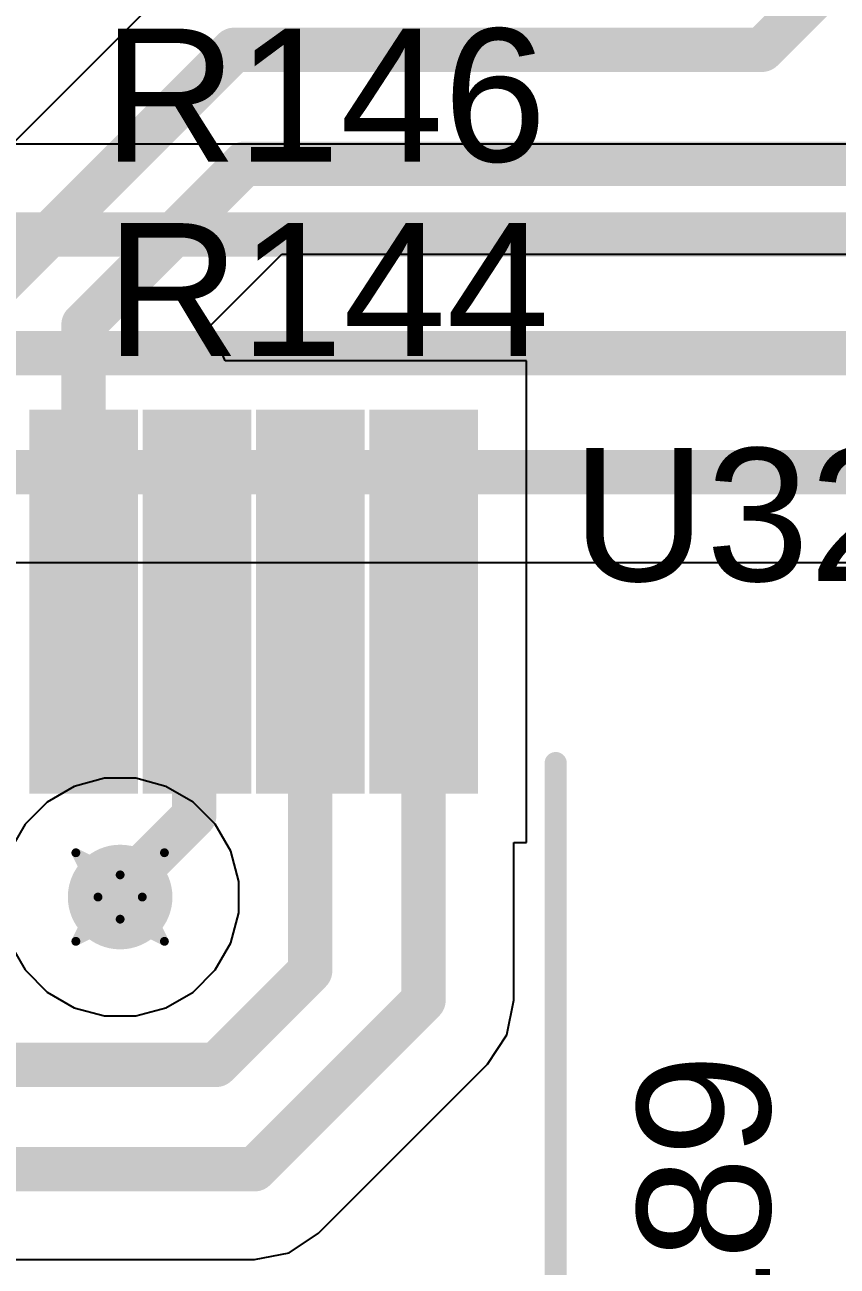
# Model space of a CAD drawing. Header units: inches. Extents: x -36 to 349, y -11 to 240.
# Drawn here: x 34.84 to 39.49, y 84.97 to 92.09 of the extents above; entities that cross this region are included whole.
import ezdxf

# ---------------------------------------------------------------- set-up
doc = ezdxf.new("R2010")
doc.units = ezdxf.units.IN
for name, color, linetype in [('Bottom Layer', 5, 'Continuous'), ('Drill Drawing', 1, 'Continuous'), ('Layer 1', 16, 'Continuous'), ('Layer 2', 76, 'Continuous'), ('Top Layer', 1, 'Continuous'), ('Top Overlay', 2, 'Continuous'), ('Top Paste', 8, 'Continuous'), ('Top Solder', 216, 'Continuous'), ('Via Holes', 16, 'Continuous')]:
    doc.layers.add(name, color=color, linetype=linetype)
doc.styles.add('Arial', font='', dxfattribs={"height": 0.2})
doc.styles.get('Arial').set_extended_font_data('Arial')

# ---------------------------------------------------------------- blocks, each defined once
blk = doc.blocks.new('SSOP_20_208____150')
at = {"layer": 'Top Layer'}
for points in [[(2.49102626, -0.7650048199999999), (4.49102734, -0.7650048199999999), (4.49102734, -1.18500398), (2.49102626, -1.18500398)], [(2.49102626, -1.41499082), (4.49102734, -1.41499082), (4.49102734, -1.83498998), (2.49102626, -1.83498998)], [(2.49102626, -2.06497682), (4.49102734, -2.06497682), (4.49102734, -2.48497598), (2.49102626, -2.48497598)], [(2.49102626, -2.71501362), (4.49102734, -2.71501362), (4.49102734, -3.13501278), (2.49102626, -3.13501278)]]:
    blk.add_hatch(color=1, dxfattribs=at).paths.add_polyline_path(points)
at = {"layer": 'Top Paste'}
for points in [[(2.49102626, -0.7650048199999999), (4.49102734, -0.7650048199999999), (4.49102734, -1.18500398), (2.49102626, -1.18500398)], [(2.49102626, -1.41499082), (4.49102734, -1.41499082), (4.49102734, -1.83498998), (2.49102626, -1.83498998)], [(2.49102626, -2.06497682), (4.49102734, -2.06497682), (4.49102734, -2.48497598), (2.49102626, -2.48497598)], [(2.49102626, -2.71501362), (4.49102734, -2.71501362), (4.49102734, -3.13501278), (2.49102626, -3.13501278)]]:
    blk.add_hatch(color=8, dxfattribs=at).paths.add_polyline_path(points)
at = {"layer": 'Top Solder'}
for points in [[(2.38942626, -0.66340482), (4.59262734, -0.66340482), (4.59262734, -1.28660398), (2.38942626, -1.28660398)], [(2.38942626, -1.31339082), (4.59262734, -1.31339082), (4.59262734, -1.93658998), (2.38942626, -1.93658998)], [(2.38942626, -1.96337682), (4.59262734, -1.96337682), (4.59262734, -2.58657598), (2.38942626, -2.58657598)], [(2.38942626, -2.61341362), (4.59262734, -2.61341362), (4.59262734, -3.23661278), (2.38942626, -3.23661278)]]:
    blk.add_hatch(color=216, dxfattribs=at).paths.add_polyline_path(points)
at = {"layer": 'Top Overlay'}
blk.add_lwpolyline([(-2.54, -3.682999999999999, 0.127, 0.127, 0), (2.5654, -3.682999999999999, 0.127, 0.127, 0)], format="xyseb", dxfattribs=at)
blk.add_lwpolyline([(2.53365, -3.682999999999999, 0.0635, 0.0635, 1), (2.59715, -3.682999999999999, 0.0635, 0.0635, 1)], format="xyseb", close=True, dxfattribs=at)

msp = doc.modelspace()

# ---------------------------------------------------------------- hatches: boundary and pattern name
at = {"layer": 'Bottom Layer'}
h = msp.add_hatch(color=5, dxfattribs=at)
edge = h.paths.add_edge_path()
edge.add_arc((35.3824032, 87.09043795999999), 0.2999994, 0, 360)
at = {"layer": 'Layer 1'}
h = msp.add_hatch(color=16, dxfattribs=at)
edge = h.paths.add_edge_path()
edge.add_arc((35.3824032, 87.09043795999999), 0.2999994, 0, 360)
at = {"layer": 'Layer 2'}
h = msp.add_hatch(color=76, dxfattribs=at)
edge = h.paths.add_edge_path()
edge.add_arc((35.3824032, 87.09043795999999), 0.2999994, 0, 360)
at = {"layer": 'Top Layer'}
h = msp.add_hatch(color=1, dxfattribs=at)
edge = h.paths.add_edge_path()
edge.add_arc((35.3824032, 87.09043795999999), 0.2999994, 0, 360)
at = {"layer": 'Via Holes'}
h = msp.add_hatch(color=7, dxfattribs=at)
edge = h.paths.add_edge_path()
edge.add_arc((35.3824032, 87.09043795999999), 0.1499997, 0, 360)

# ---------------------------------------------------------------- linework, layer by layer
at = {"layer": 'Bottom Layer'}
for p, q in [((59.16252074, 91.40715018), (27.28404246, 91.40715018)), ((28.22372308, 89.00924794), (41.46456528, 89.00924794))]:
    msp.add_line(p, q, dxfattribs=at)
for points in [[(27.28402976, 90.88919846, 0.254, 0.254, 0), (59.16252074, 90.88919846, 0.254, 0.254, 0)], [(27.58939364, 90.20819906, 0.254, 0.254, 0), (50.2616343, 90.20819906, 0.254, 0.254, 0)], [(28.00917944, 89.52719966, 0.254, 0.254, 0), (48.38412218, 89.52719966, 0.254, 0.254, 0)]]:
    msp.add_lwpolyline(points, format="xyseb", dxfattribs=at)
at = {"layer": 'Drill Drawing'}
for points in [[(35.1284032, 87.34443796, 0.0508, 0.0508, 0), (35.3824032, 87.21743796, 0.0508, 0.0508, 0)], [(35.1284032, 87.34443796, 0.0508, 0.0508, 0), (35.2554032, 87.09043795999999, 0.0508, 0.0508, 0)], [(35.3824032, 87.21743796, 0.0508, 0.0508, 0), (35.6364032, 87.34443796, 0.0508, 0.0508, 0)], [(35.50940319999999, 87.09043795999999, 0.0508, 0.0508, 0), (35.6364032, 87.34443796, 0.0508, 0.0508, 0)], [(35.1284032, 86.83643796, 0.0508, 0.0508, 0), (35.2554032, 87.09043795999999, 0.0508, 0.0508, 0)], [(35.50940319999999, 87.09043795999999, 0.0508, 0.0508, 0), (35.6364032, 86.83643796, 0.0508, 0.0508, 0)], [(35.1284032, 86.83643796, 0.0508, 0.0508, 0), (35.3824032, 86.96343796, 0.0508, 0.0508, 0)], [(35.3824032, 86.96343796, 0.0508, 0.0508, 0), (35.6364032, 86.83643796, 0.0508, 0.0508, 0)]]:
    msp.add_lwpolyline(points, format="xyseb", dxfattribs=at)
for points in [[(35.1157032, 87.34443796, 0.0254, 0.0254, 1), (35.1411032, 87.34443796, 0.0254, 0.0254, 1)], [(35.1157032, 87.34443796, 0.0254, 0.0254, 1), (35.1411032, 87.34443796, 0.0254, 0.0254, 1)], [(35.6237032, 87.34443796, 0.0254, 0.0254, 1), (35.6491032, 87.34443796, 0.0254, 0.0254, 1)], [(35.6237032, 87.34443796, 0.0254, 0.0254, 1), (35.6491032, 87.34443796, 0.0254, 0.0254, 1)], [(35.3697032, 87.21743796, 0.0254, 0.0254, 1), (35.39510319999999, 87.21743796, 0.0254, 0.0254, 1)], [(35.3697032, 87.21743796, 0.0254, 0.0254, 1), (35.39510319999999, 87.21743796, 0.0254, 0.0254, 1)], [(35.24270319999999, 87.09043795999999, 0.0254, 0.0254, 1), (35.2681032, 87.09043795999999, 0.0254, 0.0254, 1)], [(35.24270319999999, 87.09043795999999, 0.0254, 0.0254, 1), (35.2681032, 87.09043795999999, 0.0254, 0.0254, 1)], [(35.4967032, 87.09043795999999, 0.0254, 0.0254, 1), (35.5221032, 87.09043795999999, 0.0254, 0.0254, 1)], [(35.4967032, 87.09043795999999, 0.0254, 0.0254, 1), (35.5221032, 87.09043795999999, 0.0254, 0.0254, 1)], [(35.3697032, 86.96343796, 0.0254, 0.0254, 1), (35.39510319999999, 86.96343796, 0.0254, 0.0254, 1)], [(35.3697032, 86.96343796, 0.0254, 0.0254, 1), (35.39510319999999, 86.96343796, 0.0254, 0.0254, 1)], [(35.1157032, 86.83643796, 0.0254, 0.0254, 1), (35.1411032, 86.83643796, 0.0254, 0.0254, 1)], [(35.1157032, 86.83643796, 0.0254, 0.0254, 1), (35.1411032, 86.83643796, 0.0254, 0.0254, 1)], [(35.6237032, 86.83643796, 0.0254, 0.0254, 1), (35.6491032, 86.83643796, 0.0254, 0.0254, 1)], [(35.6237032, 86.83643796, 0.0254, 0.0254, 1), (35.6491032, 86.83643796, 0.0254, 0.0254, 1)]]:
    msp.add_lwpolyline(points, format="xyseb", close=True, dxfattribs=at)
at = {"layer": 'Layer 2'}
for p, q in [((35.29274882, 87.77143736000001), (35.11954622, 87.72502902)), ((35.47205758, 87.77143736000001), (35.29274882, 87.77143736000001)), ((35.64526018, 87.72502902), (35.47205758, 87.77143736000001)), ((35.11954622, 87.72502902), (34.96425824, 87.63537464)), ((35.80054816, 87.63537464), (35.64526018, 87.72502902)), ((34.96425824, 87.63537464), (34.83746652, 87.50858292)), ((35.92733988, 87.50858292), (35.80054816, 87.63537464)), ((34.83746652, 87.50858292), (34.7641799, 87.38164388)), ((36.01699426, 87.35329494), (35.92733988, 87.50858292)), ((36.0634026, 87.18009233999999), (36.01699426, 87.35329494)), ((36.0634026, 87.00078358), (36.0634026, 87.18009233999999)), ((36.01699426, 86.82758098), (36.0634026, 87.00078358)), ((34.76456852, 86.7985564), (34.83746652, 86.672293)), ((35.92733988, 86.672293), (36.01699426, 86.82758098)), ((34.83746652, 86.672293), (34.96425824, 86.54550128)), ((35.80054816, 86.54550128), (35.92733988, 86.672293)), ((34.96425824, 86.54550128), (35.11954622, 86.45584689999998)), ((35.64526018, 86.45584689999998), (35.80054816, 86.54550128)), ((35.11954622, 86.45584689999998), (35.29274882, 86.40943856)), ((35.47205758, 86.40943856), (35.64526018, 86.45584689999998)), ((35.29274882, 86.40943856), (35.47205758, 86.40943856))]:
    msp.add_line(p, q, dxfattribs=at)
at = {"layer": 'Top Layer'}
for p, q in [((35.66937494, 92.31467693999998), (34.61286956, 91.25817409999999)), ((35.90010092, 90.36842734), (36.30909425999999, 90.77742067999999)), ((36.30909425999999, 90.77742067999999), (43.70793138, 90.77742067999999)), ((35.98427143999999, 90.16522734), (35.90010092, 90.36842734)), ((37.713412, 90.16522734), (35.98427143999999, 90.16522734)), ((37.713412, 87.40322626), (37.713412, 90.16522734)), ((37.64036414, 86.49878052), (37.64036414, 87.40322626)), ((37.64036414, 87.40322626), (37.713412, 87.40322626)), ((37.60093826, 86.30056907999999), (37.64036414, 86.49878052)), ((37.4886601, 86.13253284), (37.60093826, 86.30056907999999)), ((36.51924878, 85.16312151999999), (37.4886601, 86.13253284)), ((36.35121254, 85.05084336), (36.51924878, 85.16312151999999)), ((30.28977432, 85.01141747999999), (36.1530011, 85.01141747999999)), ((36.1530011, 85.01141747999999), (36.35121254, 85.05084336))]:
    msp.add_line(p, q, dxfattribs=at)
for points in [[(39.0629013, 91.94843687999999, 0.254, 0.254, 0), (39.86159922, 92.7471348, 0.254, 0.254, 0)], [(34.52241762, 90.4352268, 0.254, 0.254, 0), (36.0356277, 91.94843687999999, 0.254, 0.254, 0)], [(36.0356277, 91.94843687999999, 0.254, 0.254, 0), (39.0629013, 91.94843687999999, 0.254, 0.254, 0)], [(35.17240362, 90.3732254, 0.254, 0.254, 0), (36.09455062, 91.29537239999999, 0.254, 0.254, 0)], [(36.09455062, 91.29537239999999, 0.254, 0.254, 0), (43.70793138, 91.29537239999999, 0.254, 0.254, 0)], [(35.17240362, 88.7842268, 0.254, 0.254, 0), (35.17240362, 90.3732254, 0.254, 0.254, 0)], [(35.8076881, 88.76952528, 0.254, 0.254, 0), (35.82238962, 88.7842268, 0.254, 0.254, 0)], [(36.47237562, 86.66732984, 0.254, 0.254, 0), (36.47237562, 88.7842268, 0.254, 0.254, 0)], [(37.12241242, 86.49878052, 0.254, 0.254, 0), (37.12241242, 88.7842268, 0.254, 0.254, 0)], [(35.8076881, 87.55811292, 0.254, 0.254, 0), (35.8076881, 88.76952528, 0.254, 0.254, 0)], [(35.3824032, 87.13282802, 0.254, 0.254, 0), (35.8076881, 87.55811292, 0.254, 0.254, 0)], [(35.3824032, 87.09043795999999, 0.254, 0.254, 0), (35.3824032, 87.13282802, 0.254, 0.254, 0)], [(35.9329609, 86.12791512, 0.254, 0.254, 0), (36.47237562, 86.66732984, 0.254, 0.254, 0)], [(36.1530011, 85.52936919999999, 0.254, 0.254, 0), (37.12241242, 86.49878052, 0.254, 0.254, 0)], [(23.90567482, 86.12791512, 0.254, 0.254, 0), (35.9329609, 86.12791512, 0.254, 0.254, 0)], [(22.32057258, 85.52936919999999, 0.254, 0.254, 0), (36.1530011, 85.52936919999999, 0.254, 0.254, 0)]]:
    msp.add_lwpolyline(points, format="xyseb", dxfattribs=at)
for points in [[(35.97212769999999, 91.94843687999999, 0.127, 0.127, 1), (36.0991277, 91.94843687999999, 0.127, 0.127, 1)], [(35.97212769999999, 91.94843687999999, 0.127, 0.127, 1), (36.0991277, 91.94843687999999, 0.127, 0.127, 1)], [(38.9994013, 91.94843687999999, 0.127, 0.127, 1), (39.1264013, 91.94843687999999, 0.127, 0.127, 1)], [(38.9994013, 91.94843687999999, 0.127, 0.127, 1), (39.1264013, 91.94843687999999, 0.127, 0.127, 1)], [(36.03105061999999, 91.29537239999999, 0.127, 0.127, 1), (36.15805062, 91.29537239999999, 0.127, 0.127, 1)], [(36.03105061999999, 91.29537239999999, 0.127, 0.127, 1), (36.15805062, 91.29537239999999, 0.127, 0.127, 1)], [(35.10890362, 90.3732254, 0.127, 0.127, 1), (35.23590361999999, 90.3732254, 0.127, 0.127, 1)], [(35.10890362, 90.3732254, 0.127, 0.127, 1), (35.23590361999999, 90.3732254, 0.127, 0.127, 1)], [(35.10890362, 88.7842268, 0.127, 0.127, 1), (35.23590361999999, 88.7842268, 0.127, 0.127, 1)], [(35.75888962, 88.7842268, 0.127, 0.127, 1), (35.88588962, 88.7842268, 0.127, 0.127, 1)], [(36.40887562, 88.7842268, 0.127, 0.127, 1), (36.53587562, 88.7842268, 0.127, 0.127, 1)], [(37.05891242, 88.7842268, 0.127, 0.127, 1), (37.18591242, 88.7842268, 0.127, 0.127, 1)], [(35.7441881, 88.76952528, 0.127, 0.127, 1), (35.8711881, 88.76952528, 0.127, 0.127, 1)], [(35.7441881, 88.76952528, 0.127, 0.127, 1), (35.8711881, 88.76952528, 0.127, 0.127, 1)], [(35.7441881, 87.55811292, 0.127, 0.127, 1), (35.8711881, 87.55811292, 0.127, 0.127, 1)], [(35.7441881, 87.55811292, 0.127, 0.127, 1), (35.8711881, 87.55811292, 0.127, 0.127, 1)], [(35.3189032, 87.13282802, 0.127, 0.127, 1), (35.4459032, 87.13282802, 0.127, 0.127, 1)], [(35.3189032, 87.13282802, 0.127, 0.127, 1), (35.4459032, 87.13282802, 0.127, 0.127, 1)], [(35.3189032, 87.09043795999999, 0.127, 0.127, 1), (35.4459032, 87.09043795999999, 0.127, 0.127, 1)], [(36.40887562, 86.66732984, 0.127, 0.127, 1), (36.53587562, 86.66732984, 0.127, 0.127, 1)], [(36.40887562, 86.66732984, 0.127, 0.127, 1), (36.53587562, 86.66732984, 0.127, 0.127, 1)], [(37.05891242, 86.49878052, 0.127, 0.127, 1), (37.18591242, 86.49878052, 0.127, 0.127, 1)], [(37.05891242, 86.49878052, 0.127, 0.127, 1), (37.18591242, 86.49878052, 0.127, 0.127, 1)], [(35.8694609, 86.12791512, 0.127, 0.127, 1), (35.9964609, 86.12791512, 0.127, 0.127, 1)], [(35.8694609, 86.12791512, 0.127, 0.127, 1), (35.9964609, 86.12791512, 0.127, 0.127, 1)], [(36.08950109999999, 85.52936919999999, 0.127, 0.127, 1), (36.2165011, 85.52936919999999, 0.127, 0.127, 1)], [(36.08950109999999, 85.52936919999999, 0.127, 0.127, 1), (36.2165011, 85.52936919999999, 0.127, 0.127, 1)]]:
    msp.add_lwpolyline(points, format="xyseb", close=True, dxfattribs=at)

# ---------------------------------------------------------------- block references
at = {"rotation": 90}
msp.add_blockref('SSOP_20_208____150', (34.19739922, 85.2932), dxfattribs=at)

# ---------------------------------------------------------------- texts
at = {"layer": 'Top Overlay', "style": 'Arial'}
for s, p in [('R146', (35.28346766, 91.30789205999999)), ('R144', (35.30010974, 90.19285237999999)), ('U32', (37.9733302, 88.90248919999999))]:
    msp.add_text(s, height=0.7619999999999999, dxfattribs=at).set_placement(p)
msp.add_text('R189', height=0.7619999999999999, rotation=90, dxfattribs=at).set_placement((39.11011228, 83.64814106))

doc.saveas('drawing.dxf')
